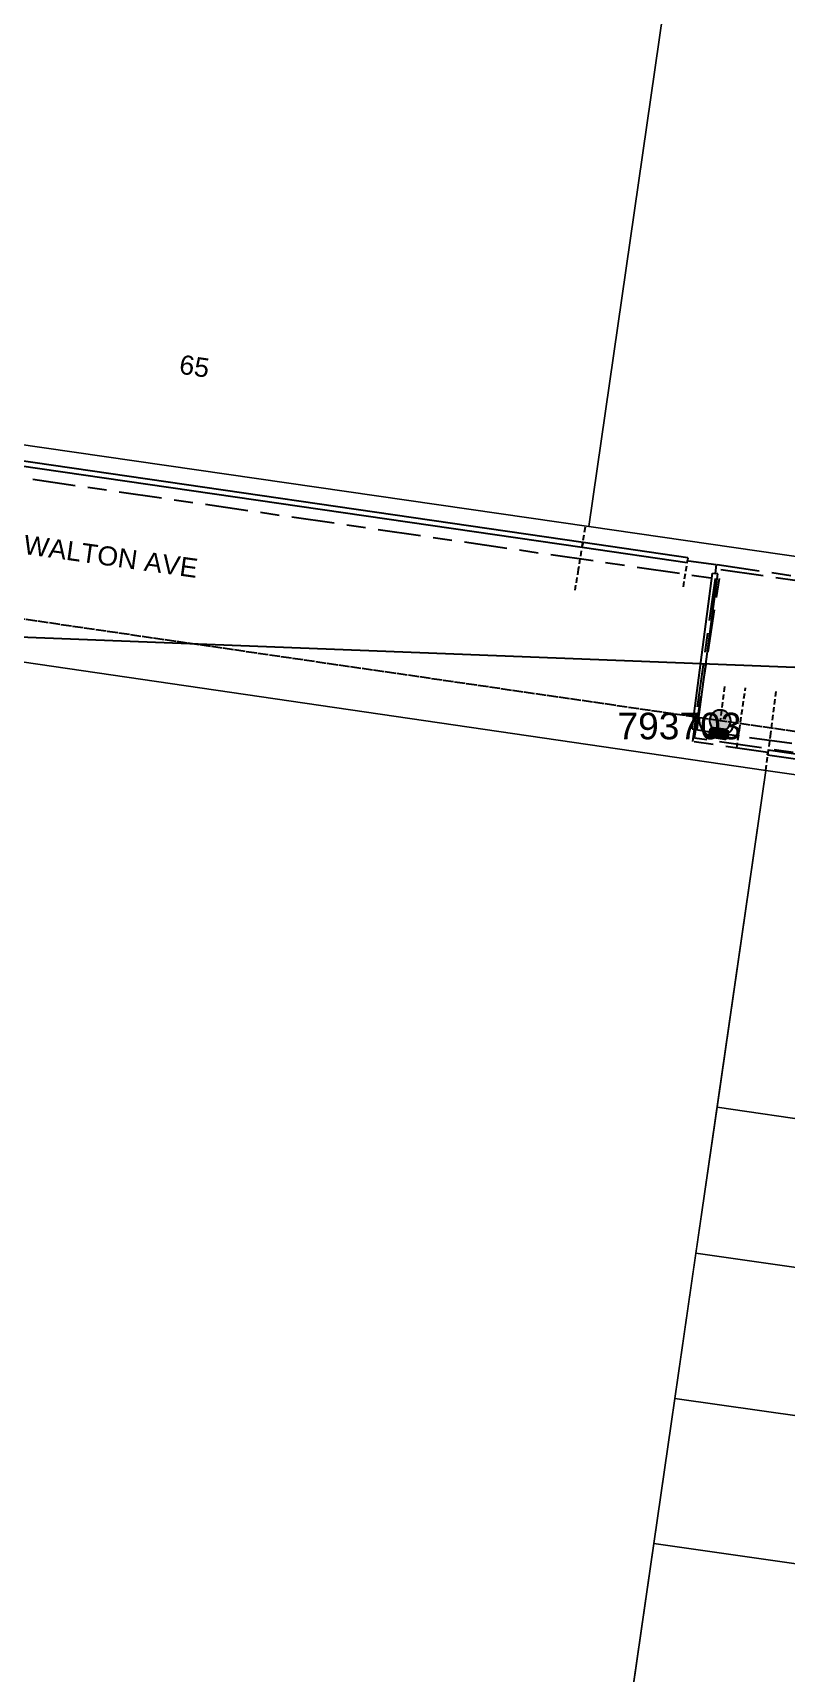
# Model space of a CAD drawing. Header units: metres. Extents: x 300545 to 301772, y 6244522 to 6246099.
# Drawn here: x 300962.2 to 301033.1, y 6245140.1 to 6245294.3 of the extents above; entities that cross this region are included whole.
import ezdxf
from ezdxf.enums import TextEntityAlignment as Align

# ---------------------------------------------------------------- set-up
doc = ezdxf.new("R2010")
doc.units = ezdxf.units.M
for name, pattern in [('Cable Exist OH', [1, 1, 0]), ('Cable Exist UG', [8.2, 4, -1.2, 1.8, -1.2]), ('DASHED', [0.75, 0.5, -0.25])]:
    doc.linetypes.add(name, pattern=pattern)
doc.layers.get('0').update_dxf_attribs({"color": 6})
doc.layers.add('Cadastre Land Parcels_SP_EXT', color=9, linetype='Continuous', lineweight=5)
doc.layers.add('Cadastre Roads_SP_EXT', color=9, linetype='Continuous', lineweight=5)
for name, color, linetype in [('Duct_SP_EXT', 7, 'Continuous'), ('Equip_HV_EXT', 7, 'Continuous'), ('Mains_HV_EXT', 7, 'Continuous'), ('Mains_LV_SL_EXT', 7, 'Continuous'), ('Services_SP_EXT', 7, 'Continuous'), ('SupportsOH_SP_TR_HV_LV_SL_EXT', 7, 'Continuous'), ('Trench_SP_EXT', 7, 'Continuous')]:
    doc.layers.add(name, color=color, linetype=linetype)
doc.layers.add('UNKNOWN_FEATURES', color=1, linetype='DASHED', plot=False)
doc.styles.add('POLE_LABEL', font='arial.ttf')
doc.styles.get("Standard").update_dxf_attribs({"font": 'arial.ttf'})

# ---------------------------------------------------------------- blocks, each defined once
blk = doc.blocks.new('POLE_EXT')
blk.add_hatch(color=256).paths.add_polyline_path([(-1, 0, 1), (1, 0, 1)])
blk.add_lwpolyline([(-1, 0, 1), (1, 0, 1)], format="xyb", close=True)
for tag, height, flags, p in [('pNumber', 2.5, 8, (-17.84, 2.07)), ('OWNED_BY', 0.2, 9, (1.35, -0.4)), ('SPECIAL_USE', 0.2, 9, (1.35, -0.8)), ('STATE', 0.2, 9, (1.35, -1)), ('cLV', 0.2, 9, (1.35, -1.4)), ('hDepth', 0.2, 9, (1.35, -1.6)), ('PARENT', 0.2, 9, (1.35, -0.6)), ('USAGE', 0.2, 9, (1.35, -1.2)), ('hDia', 0.2, 9, (1.35, -1.8)), ('cHV', 0.2, 9, (1.35, -2)), ('LBRACKET', 0.2, 9, (1.35, -2.2)), ('LExisting', 0.2, 9, (1.35, -2.4)), ('LANTNUMBER', 0.2, 9, (1.35, -2.6)), ('LOther', 0.2, 9, (1.35, -2.8)), ('LRemove', 0.2, 9, (1.35, -3)), ('cLinedev', 0.2, 9, (1.35, -3.4)), ('pExisting', 0.2, 9, (1.35, -3.8)), ('pFooting', 0.2, 9, (1.35, -4.4)), ('pNew', 0.2, 9, (1.35, -4.6)), ('LEGEND', 0.2, 9, (1.35, -3.2)), ('LOCATION', 0.2, 9, (1.35, -3.6)), ('PFNUMBER', 0.2, 9, (1.35, -4)), ('NEWPFNUMBER', 0.2, 9, (1.35, -4.2)), ('pRelocate', 0.2, 9, (1.35, -5)), ('pRemove', 0.2, 9, (1.35, -5.2)), ('pReplace', 0.2, 9, (1.35, -5.4)), ('pStay', 0.2, 9, (1.35, -5.6)), ('pType', 0.2, 9, (1.35, -5.8)), ('cspan', 0.2, 9, (1.35, -6)), ('STREETNAME', 0.2, 9, (1.35, -6.2)), ('SUBURB', 0.2, 9, (1.35, -6.4)), ('OPERATED_BY', 0.2, 9, (1.36, -7.01)), ('NOTES', 0.2, 9, (1.35, -6.6)), ('MAINTAINED_BY', 0.2, 9, (1.36, -6.81))]:
    blk.add_attdef(tag, text='', height=height, dxfattribs=dict(flags=flags)).set_placement(p, align=Align.MIDDLE_LEFT)
at = {"style": 'POLE_LABEL'}
for tag, height, flags, p in [('ASSET_NUM', 2.5, 8, (2, 2)), ('STRUCTURE_PLANT_NUMBER', 0.2, 9, (1.35, 0.03)), ('STREET_CODE', 0.2, 9, (1.35, -0.2))]:
    blk.add_attdef(tag, text='', height=height, dxfattribs=dict(at, flags=flags)).set_placement(p, align=Align.MIDDLE_LEFT)
at = {"flags": 1}
blk.add_attdef('Z', (1.35, -7.33), '', height=0.2, dxfattribs=at)
blk = doc.blocks.new('HV_STJ_EXT')
h = blk.add_hatch(color=256)
edge = h.paths.add_edge_path()
edge.add_ellipse((-0.59, 0.13), major_axis=(0.226, 0.226), ratio=1, start_angle=45, end_angle=135)
edge.add_line((-0.91, 0.13), (-0.91, -0.13))
edge.add_ellipse((-0.59, -0.13), major_axis=(0.226, 0.226), ratio=1, start_angle=135, end_angle=225)
edge.add_line((-0.59, -0.45), (0.59, -0.45))
edge.add_ellipse((0.59, -0.13), major_axis=(-0.226, 0.226), ratio=1, start_angle=135, end_angle=225)
edge.add_line((0.91, -0.13), (0.91, 0.13))
edge.add_ellipse((0.59, 0.13), major_axis=(-0.226, 0.226), ratio=1, start_angle=225, end_angle=315)
edge.add_line((0.59, 0.45), (-0.59, 0.45))
blk.add_lwpolyline([(-0.91, 0.13), (-0.91, -0.13, 0.414214), (-0.59, -0.45), (0.59, -0.45, 0.414214), (0.91, -0.13), (0.91, 0.13, 0.414214), (0.59, 0.45), (-0.59, 0.45, 0.414214)], format="xyb", close=True)
for tag, flags, p in [('ORIENTATION', 9, (1.5, 0)), ('Z', 1, (1.5, -0.8)), ('USAGE', 9, (1.5, -0.2)), ('LEGEND', 9, (1.5, -0.4)), ('NOTES', 9, (1.5, -0.6))]:
    blk.add_attdef(tag, text='', height=0.2, dxfattribs=dict(flags=flags)).set_placement(p, align=Align.MIDDLE_LEFT)

msp = doc.modelspace()

# ---------------------------------------------------------------- linework, layer by layer
at = {"layer": 'Cadastre Land Parcels_SP_EXT', "linetype": 'Continuous'}
for points in [[(301036.27, 6245398.6), (300956.62, 6245410.1), (300934.86, 6245259.37), (301014.5, 6245247.87), (301036.27, 6245398.6)], [(301115.92, 6245387.1), (301108.24, 6245388.21), (301036.27, 6245398.6), (301014.5, 6245247.87), (301059.93, 6245241.31), (301086.8, 6245237.43), (301094.15, 6245236.37), (301115.92, 6245387.1)], [(301031.15, 6245224.95), (300951.53, 6245236.55), (300929.86, 6245087.24), (300908.33, 6244937.91), (300987.99, 6244926.42), (301009.53, 6245075.71), (301031.15, 6245224.95)], [(301041.04, 6245223.52), (301031.15, 6245224.95), (301026.56, 6245193.28), (301036.45, 6245191.86), (301041.04, 6245223.52)], [(301058.83, 6245188.63), (301046.35, 6245190.43), (301036.45, 6245191.86), (301026.56, 6245193.28), (301024.58, 6245179.57), (301056.85, 6245174.97), (301058.83, 6245188.63)], [(301056.85, 6245174.97), (301024.58, 6245179.57), (301022.6, 6245165.91), (301054.88, 6245161.32), (301056.85, 6245174.97)], [(301054.88, 6245161.32), (301022.6, 6245165.91), (301020.62, 6245152.26), (301052.9, 6245147.66), (301054.88, 6245161.32)], [(301052.9, 6245147.66), (301020.62, 6245152.26), (301018.64, 6245138.6), (301050.92, 6245134.01), (301052.9, 6245147.66)]]:
    msp.add_lwpolyline(points, close=True, dxfattribs=at)
at = {"layer": 'Cadastre Roads_SP_EXT', "linetype": 'Continuous'}
msp.add_lwpolyline([(301059.93, 6245241.31), (301014.5, 6245247.87), (300934.86, 6245259.37), (300855.21, 6245270.88), (300845.36, 6245251.97), (300871.91, 6245248.11), (300951.53, 6245236.55), (301031.15, 6245224.95), (301041.04, 6245223.52), (301050.93, 6245222.09), (301057.48, 6245221.15), (301059.93, 6245241.31)], close=True, dxfattribs=at)
at = {"layer": 'Duct_SP_EXT'}
for p, q in [((301013.89, 6245245.89), (300940.14, 6245256.6)), ((301013.96, 6245246.36), (300940.21, 6245257.08)), ((301013.89, 6245245.89), (301013.92, 6245246.12)), ((301023.75, 6245244.45), (301013.89, 6245245.89)), ((301013.96, 6245246.36), (301013.92, 6245246.12)), ((301023.82, 6245244.93), (301013.96, 6245246.36)), ((301023.82, 6245244.93), (301023.79, 6245244.69)), ((301023.75, 6245244.45), (301023.79, 6245244.69)), ((301024.21, 6245228.86), (301026.14, 6245243.49)), ((301024.69, 6245228.8), (301026.62, 6245243.43)), ((301026.14, 6245243.49), (301026.38, 6245243.46)), ((301026.62, 6245243.43), (301026.38, 6245243.46)), ((301024.21, 6245228.86), (301024.45, 6245228.83)), ((301024.69, 6245228.8), (301024.45, 6245228.83)), ((301031.3, 6245226.4), (301031.33, 6245226.64)), ((301031.3, 6245226.4), (301041.15, 6245224.98)), ((301031.37, 6245226.88), (301031.33, 6245226.64)), ((301031.37, 6245226.88), (301041.22, 6245225.46))]:
    msp.add_line(p, q, dxfattribs=at)
at = {"layer": 'Mains_HV_EXT', "linetype": 'Cable Exist UG'}
for points in [[(301029.93, 6245506.28), (301029.92, 6245504.17), (301017.72, 6245500.01), (301017.72, 6245500.01), (301020.67, 6245492.25), (300985.54, 6245480.31), (300971.43, 6245475.29), (300960.3, 6245409.49), (300937.91, 6245255.86), (300937.91, 6245255.86), (301026.38, 6245243), (301026.38, 6245243), (301024.4, 6245228.82), (301026.73, 6245228.42)], [(301069.86, 6245145.85), (301062.82, 6245146.38), (301062.82, 6245146.38), (301072.66, 6245214.32), (301081.02, 6245220.83), (301057.95, 6245224.09), (301057.95, 6245224.09), (301026.73, 6245228.42)]]:
    msp.add_lwpolyline(points, dxfattribs=at)
at = {"layer": 'Mains_HV_EXT', "linetype": 'Cable Exist OH'}
for points in [[(301026.83, 6245229.62), (300952.1, 6245240.51)], [(301111.33, 6245217.43), (301026.85, 6245229.62), (301026.83, 6245229.62)]]:
    msp.add_lwpolyline(points, dxfattribs=at)
at = {"layer": 'Mains_HV_EXT', "linetype": 'Continuous'}
msp.add_lwpolyline([(301024.88, 6245229.9, 0.967107), (301028.21, 6245229.42)], format="xyb", dxfattribs=at)
at = {"layer": 'Mains_LV_SL_EXT', "linetype": 'Cable Exist UG'}
msp.add_lwpolyline([(301051.25, 6245224.17), (301049.3, 6245226.37), (301049.3, 6245226.37), (301040.4, 6245227.66), (301038.85, 6245225.87), (301024.44, 6245227.98), (301026.93, 6245243.85), (301043.48, 6245241.43)], dxfattribs=at)
at = {"layer": 'Services_SP_EXT'}
msp.add_lwpolyline([(300911.27, 6245239.46), (301093.15, 6245232.32)], dxfattribs=at)
at = {"layer": 'Trench_SP_EXT', "linetype": 'Cable Exist UG'}
for points in [[(301023.88, 6245244.66), (301026.49, 6245244.31), (301026.38, 6245243.46)], [(301026.56, 6245244.29), (301043.44, 6245241.84)], [(301031.33, 6245226.64), (301024.29, 6245227.65), (301024.45, 6245228.83)]]:
    msp.add_lwpolyline(points, dxfattribs=at)
at = {"layer": 'UNKNOWN_FEATURES'}
for points in [[(301014.15, 6245247.81), (301013.51, 6245243.83), (301013.19, 6245241.88)], [(301023.39, 6245242.21), (301023.79, 6245244.69)], [(301027.27, 6245232.84), (301026.85, 6245229.62)], [(301028.42, 6245227.06), (301028.66, 6245228.73), (301029.23, 6245232.7)], [(301031.15, 6245224.96), (301031.58, 6245228.18), (301032.13, 6245232.37)]]:
    msp.add_lwpolyline(points, dxfattribs=at)

# ---------------------------------------------------------------- block references
at = {"layer": 'Equip_HV_EXT', "rotation": 171.7069396673679}
msp.add_blockref('HV_STJ_EXT', (301026.73, 6245228.42), dxfattribs=at)
at = {"layer": 'SupportsOH_SP_TR_HV_LV_SL_EXT'}
ref = msp.add_blockref('POLE_EXT', (301026.85, 6245229.62), dxfattribs=at)
ref.add_attrib('ASSET_NUM', '793703', dxfattribs={"layer": '0', "height": 2.5, "style": 'POLE_LABEL'}).set_placement((301028.85, 6245230.37), align=Align.TOP_RIGHT)

# ---------------------------------------------------------------- texts
at = {"layer": 'Cadastre Land Parcels_SP_EXT'}
msp.add_text('65', height=1.8, rotation=351.7368, dxfattribs=at).set_placement((300975.92, 6245262.26))
at = {"layer": 'Cadastre Roads_SP_EXT'}
msp.add_text('BIRD WALTON AVE', height=1.8, rotation=352.0621, dxfattribs=at).set_placement((300954.64, 6245246.24))

doc.saveas('drawing.dxf')
